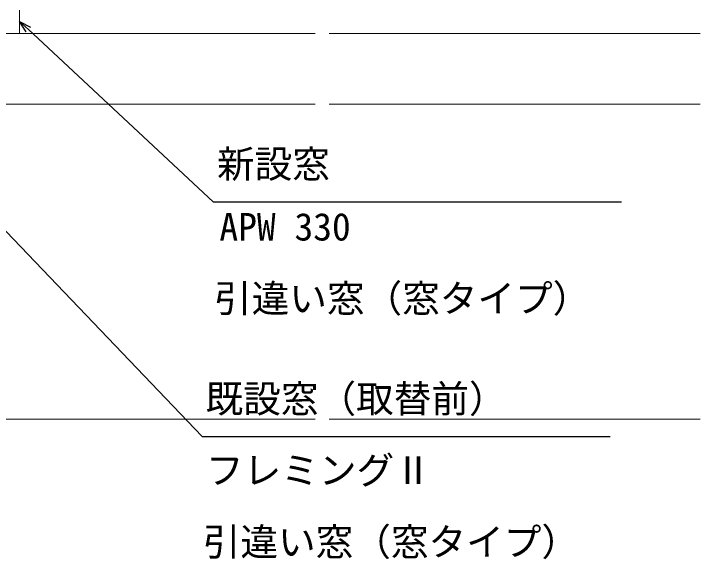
# Model space of a CAD drawing. Units: millimetres, scale not verified. Extents: x -525 to 525, y -783 to 779.
# Drawn here: x -100.2 to 45.8, y -587.6 to -471.6 of the extents above; entities that cross this region are included whole.
import ezdxf
from ezdxf.enums import TextEntityAlignment as Align

# ---------------------------------------------------------------- set-up
doc = ezdxf.new("R2010")
doc.units = ezdxf.units.MM
doc.header["$LTSCALE"] = 4
for name, color, linetype, lineweight in [('0-2_YKK_11', 7, 'Continuous', 18), ('0-4_YKK_12', 2, 'Continuous', 18), ('0-9_YSS_K', 3, 'Continuous', 18)]:
    doc.layers.add(name, color=color, linetype=linetype, lineweight=lineweight)
doc.layers.add('0-7_YKK_D', color=6, linetype='Continuous')
doc.styles.add('ＭＳ ゴシック', font='')
doc.styles.get('ＭＳ ゴシック').set_extended_font_data('MS Gothic')

msp = doc.modelspace()

# ---------------------------------------------------------------- linework, layer by layer
at = {"layer": '0-2_YKK_11', "color": 211}
msp.add_lwpolyline([(-98.969, -470.8), (-98.969, -475.8), (-119.969, -475.8), (-119.969, -490.8), (-122.469, -490.8), (-122.469, -489.3), (-122.219, -489.004), (-121.969, -488.708), (-121.969, -475.8), (-136.769, -475.8), (-136.769, -474.3), (-135.169, -474.3), (-135.169, -472.5), (-141.169, -472.5), (-141.169, -474.8)], dxfattribs=at)
at = {"layer": '0-4_YKK_12'}
for p, q in [((-36.15, -475.8), (-99.469, -475.8)), ((45.751, -475.8), (-33.15, -475.8)), ((-120.469, -490.8), (-36.15, -490.8)), ((-33.15, -490.8), (45.751, -490.8))]:
    msp.add_line(p, q, dxfattribs=at)
at = {"layer": '0-7_YKK_D'}
for points in [[(-97.568, -475.432), (-98.969, -473.194), (-96.637, -474.432)], [(-98.969, -473.194), (-97.103, -474.932), (-57.781, -511.55), (29.016, -511.55)], [(-129.899, -488.635), (-128.136, -490.477), (-60.171, -561.475), (26.625, -561.475)]]:
    msp.add_lwpolyline(points, dxfattribs=at)
at = {"layer": '0-9_YSS_K'}
for p, q in [((-119.969, -557.8), (-36.15, -557.8)), ((-33.15, -557.8), (45.751, -557.8))]:
    msp.add_line(p, q, dxfattribs=at)

# ---------------------------------------------------------------- texts
at = {"layer": '0-7_YKK_D', "style": 'ＭＳ ゴシック'}
for s, p in [('新設窓', (-56.993, -508.242)), ('APW 330', (-56.493, -521.576)), ('引違い窓（窓タイプ）', (-57.63, -536.818)), ('既設窓（取替前）', (-59.429, -558.167)), ('フレミングⅡ', (-59.339, -573.364)), ('引違い窓（窓タイプ）', (-60.02, -588.607))]:
    msp.add_text(s, height=5.865, dxfattribs=at).set_placement(p, align=Align.BOTTOM_LEFT)

doc.saveas('drawing.dxf')
